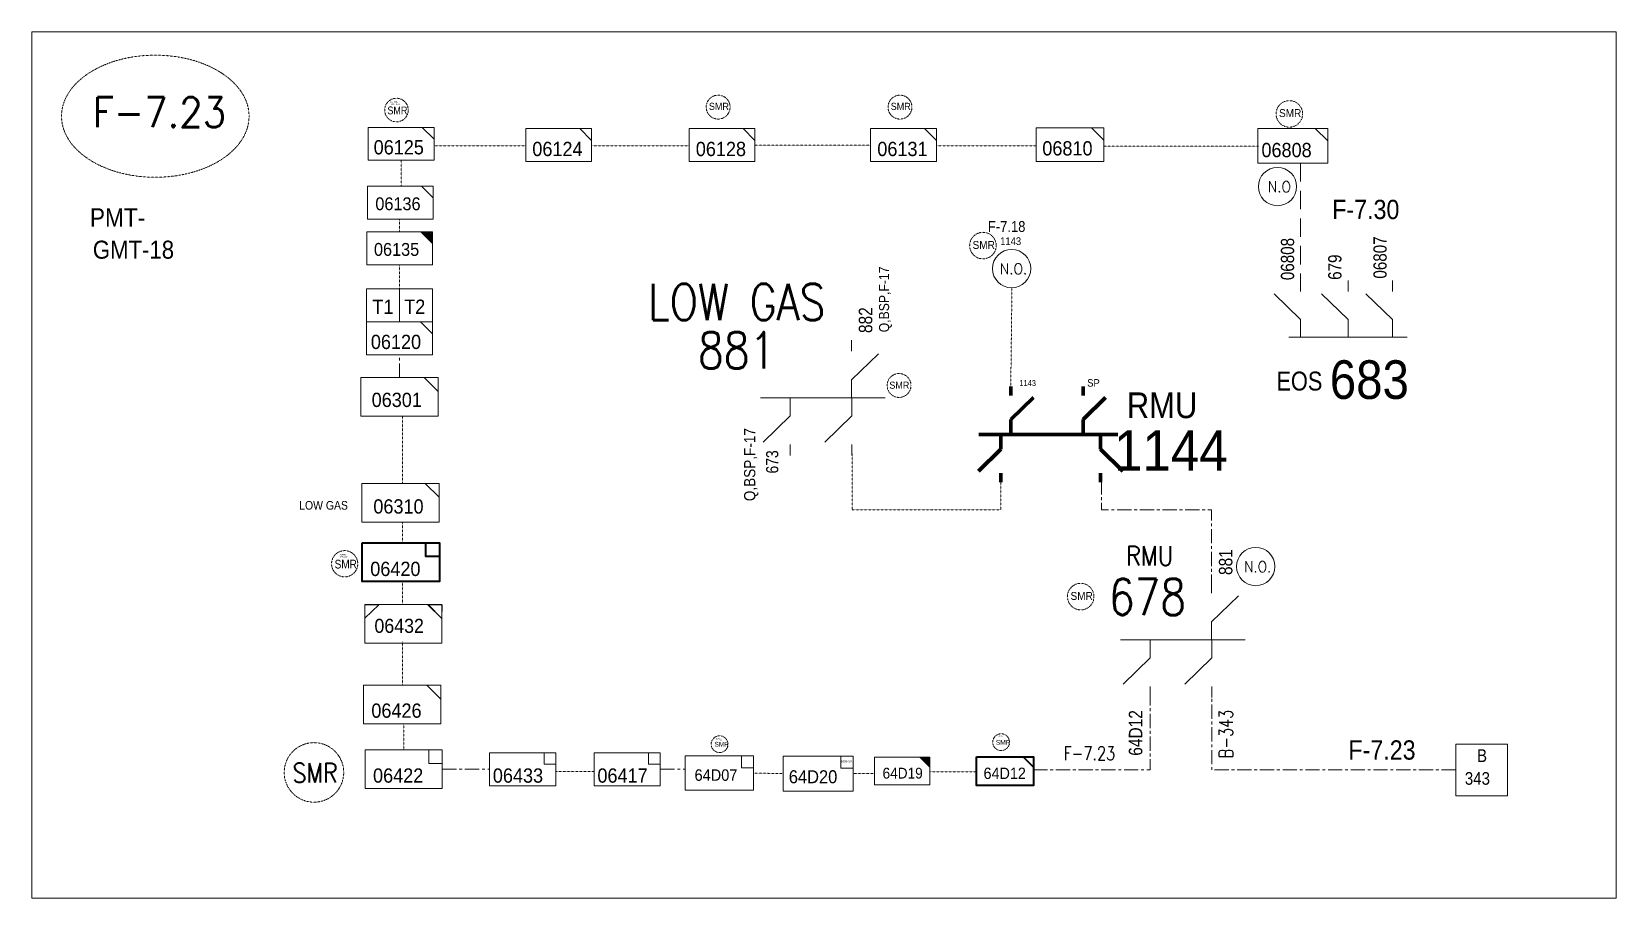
# Model space of a CAD drawing. Header units: metres. Extents: x 65984 to 144644, y -19036 to 23726.
# Drawn here: x 99572 to 100600, y -1182 to -620 of the extents above; entities that cross this region are included whole.
import ezdxf
from ezdxf.enums import TextEntityAlignment as Align

# ---------------------------------------------------------------- set-up
doc = ezdxf.new("R2010")
doc.units = ezdxf.units.M
doc.header["$MEASUREMENT"] = 0
for name, pattern in [('( Center )', [2, 1.25, -0.25, 0.25, -0.25]), ('DGN Style 3', [0.013877, 0, -0.013877]), ('HIDDEN2', [2381.25, 1587.5, -793.75])]:
    doc.linetypes.add(name, pattern=pattern)
doc.layers.get('0').update_dxf_attribs({"color": 95, "lineweight": 40})
for name, color, linetype, lineweight in [('d_eos', 111, 'Continuous', 40), ('d_eos no', 121, 'Continuous', 40), ('d_switch', 95, 'Continuous', 40), ('d_tf no', 6, 'Continuous', 40), ('d_ug cable', 95, 'Continuous', 40), ('d_ug main line', 95, 'Continuous', 40), ('d_unit sub', 7, 'Continuous', 40), ('fedr no', 95, 'Continuous', 40), ('GRID STATION  04', 7, 'Continuous', 40), ('Level 37', 7, 'Continuous', 0), ('O H MAIN FEEDER', 4, 'Continuous', 100), ('SW N O', 114, 'Continuous', 30)]:
    doc.layers.add(name, color=color, linetype=linetype, lineweight=lineweight)
doc.styles.add('NASKHF', font='naskhf.shx', dxfattribs={"height": 8})
doc.styles.add('Style-Arial', font='arial.ttf')
doc.styles.add('Style-ENGINEERING', font='ENGINEERING.shx')
doc.styles.add('Style-msdefault', font='msdefault.shx')
doc.styles.add('Style-simplex', font='simplex.shx')
doc.styles.add('Style-STANDARD', font='STANDARD.shx')

# ---------------------------------------------------------------- blocks, each defined once
blk = doc.blocks.new('TF3')
at = {"color": 0, "linetype": 'ByBlock', "lineweight": -2}
for p, q in [((11.3, 9), (18.3, 9)), ((18.3, 9), (18.3, 2))]:
    blk.add_line(p, q, dxfattribs=at)
at = {"color": 0, "linetype": 'ByBlock', "lineweight": -2, "flags": 128}
blk.add_lwpolyline([(18.3, 2), (11.3, 2), (11.3, 9)], dxfattribs=at)
at = {"color": 0, "linetype": 'ByBlock', "lineweight": -2}
blk.add_3dface([(-21.7, 9), (18.3, 9), (18.3, -11), (-21.7, -11)], dxfattribs=at)
blk = doc.blocks.new('TF_8')
at = {"color": 0, "linetype": 'ByBlock', "lineweight": -2}
blk.add_line((6.3, 4.95), (9.9, 1.35), dxfattribs=at)
blk.add_3dface([(-10.1, 4.95), (9.9, 4.95), (9.9, -5.05), (-10.1, -5.05)], dxfattribs=at)
blk = doc.blocks.new('exist.us-1000kva')
at = {"color": 0, "linetype": 'ByBlock', "lineweight": -2, "flags": 128}
blk.add_lwpolyline([(39.99, 12.92), (32.8, 20), (40, 20)], close=True, dxfattribs=at)
at = {"color": 0, "linetype": 'ByBlock', "lineweight": -2, "extrusion": (0, 0, -1)}
blk.add_solid([(-39.99, 12.92), (-32.8, 20), (-40, 20)], dxfattribs=at)
at = {"color": 0, "linetype": 'ByBlock', "lineweight": -2, "xscale": 2, "yscale": 2}
blk.add_blockref('TF_8', (20.2, 10.1), dxfattribs=at)
blk = doc.blocks.new('*U1274')
at = {"layer": 'd_eos', "color": 7, "linetype": 'Continuous', "lineweight": 13, "ltscale": 1.566059}
for p, q in [((-13.36, 7.32), (17.24, 7.32)), ((-10.36, 7.32), (-10.36, 2.77)), ((1.94, 7.32), (1.94, 2.77)), ((13.44, 7.32), (13.44, 2.77)), ((-10.36, 2.77), (-17.22, -3.89)), ((1.94, 2.77), (-4.92, -3.89)), ((13.44, 2.77), (6.58, -3.89)), ((-10.36, -4.53), (-10.36, -7.3)), ((1.94, -4.53), (1.94, -7.3)), ((13.45, -4.53), (13.45, -7.3))]:
    blk.add_line(p, q, dxfattribs=at)
blk = doc.blocks.new('*U1430')
at = {"layer": 'SW N O', "color": 3, "lineweight": 13}
blk.add_circle((0, 0), 16.8, dxfattribs=at)
at = {"layer": 'SW N O', "color": 3, "lineweight": 13, "style": 'Style-STANDARD'}
blk.add_text('N.O', height=9.6, dxfattribs=at).set_placement((1.7, -0.2), align=Align.MIDDLE_CENTER)
blk = doc.blocks.new('*U893')
at = {"layer": 'SW N O', "color": 3, "lineweight": 13}
blk.add_circle((0, 0), 16.8, dxfattribs=at)
at = {"layer": 'SW N O', "color": 3, "lineweight": 13, "style": 'Style-STANDARD'}
blk.add_text('N.O.', height=9.6, dxfattribs=at).set_placement((1.7, -0.2), align=Align.MIDDLE_CENTER)
blk = doc.blocks.new('*U4120')
at = {"layer": 'd_unit sub', "color": 11, "linetype": 'Continuous', "lineweight": 13, "flags": 128}
for points in [[(-9.48, 1.38), (-6.07, 4.73), (-9.48, 4.73)], [(9.49, 1.32), (6.02, 4.73), (9.5, 4.73)]]:
    blk.add_lwpolyline(points, close=True, dxfattribs=at)
at = {"layer": 'd_unit sub', "color": 11, "linetype": 'Continuous', "lineweight": 13, "xscale": 0.9486633457507603, "yscale": 0.9486633457507603, "zscale": 0.3047445637989417, "rotation": 359.9999999999999}
blk.add_blockref('TF_8', (0.1, 0.04), dxfattribs=at)

msp = doc.modelspace()

# ---------------------------------------------------------------- linework, layer by layer
at = {"layer": 'd_eos', "color": 2, "linetype": 'Continuous', "lineweight": 13, "ltscale": 1.598019}
for p, q in [((100103.8, -827.7), (100103.8, -820.6)), ((100103.8, -846.3), (100121.4, -829.3)), ((100103.8, -857.9), (100103.8, -846.3)), ((100044.8, -857.9), (100125.7, -857.9)), ((100064.1, -857.9), (100064.1, -869.6)), ((100104.1, -857.9), (100104.1, -869.6)), ((100064.1, -869.6), (100046.6, -886.6)), ((100104.1, -869.6), (100086.6, -886.6)), ((100064.1, -888.2), (100064.1, -895.3)), ((100104.1, -888.2), (100104.1, -895.3)), ((100337.3, -984.6), (100337.3, -977.5)), ((100337.3, -1003.2), (100354.8, -986.2)), ((100337.3, -1014.9), (100337.3, -1003.2)), ((100278.2, -1014.9), (100359.1, -1014.9)), ((100297.6, -1014.9), (100297.6, -1026.5)), ((100337.5, -1014.9), (100337.5, -1026.5)), ((100297.6, -1026.5), (100280, -1043.5)), ((100337.5, -1026.5), (100320, -1043.5)), ((100297.6, -1045.1), (100297.6, -1052.2)), ((100337.5, -1045.1), (100337.5, -1052.2))]:
    msp.add_line(p, q, dxfattribs=at)
at = {"layer": 'd_eos', "color": 7, "linetype": 'Continuous', "lineweight": 211, "ltscale": 1.474257}
for p, q in [((100207.2, -856.5), (100207.2, -850.6)), ((100254, -856.5), (100254, -850.6)), ((100207.2, -872), (100221.8, -857.8)), ((100254, -872), (100268.6, -857.8)), ((100207.2, -881.6), (100207.2, -872)), ((100254, -881.6), (100254, -872)), ((100186.4, -881.6), (100276.5, -881.6)), ((100200.7, -881.6), (100200.7, -891.3)), ((100265.3, -881.6), (100265.3, -891.3)), ((100200.7, -891.3), (100186.2, -905.4)), ((100265.3, -891.3), (100279.9, -905.4)), ((100200.7, -906.8), (100200.7, -912.7)), ((100265.3, -906.8), (100265.3, -912.7))]:
    msp.add_line(p, q, dxfattribs=at)
at = {"layer": 'd_ug cable', "color": 36, "linetype": 'DGN Style 3', "lineweight": 13}
for p, q in [((100041.3, -694), (100116.2, -694)), ((99811.8, -720.6), (99811.8, -703.9)), ((99810.7, -750.2), (99810.7, -742)), ((99810.7, -787.2), (99810.7, -771.6)), ((99912.2, -1100.3), (99936.9, -1100.3)), ((100040.3, -1101.2), (100059.5, -1101.6)), ((100104.9, -1101.6), (100118.7, -1101.6))]:
    msp.add_line(p, q, dxfattribs=at)
at = {"layer": 'd_ug cable', "color": 36, "linetype": 'DGN Style 3', "lineweight": 13, "flags": 128}
for points in [[(99833.2, -694.5), (99892.5, -694.5)], [(99935.7, -694.5), (99998.6, -694.5)], [(100159, -694.5), (100224, -694.5)], [(100267.4, -694.8), (100367.7, -694.8)], [(100207.1, -854.4), (100207.9, -787.1)], [(99812.6, -913.4), (99812.6, -869.8)], [(100104.2, -930.6), (100104.3, -894.3)], [(100200.7, -930.6), (100200.7, -908)], [(100200.7, -930.6), (100104.2, -930.6)], [(99812.6, -951.9), (99812.6, -938.3)], [(99812.6, -992.1), (99812.6, -977.1)], [(99812.6, -1044.2), (99812.6, -1015.6)], [(99813.6, -1086.2), (99813.6, -1069.4)], [(100154.5, -1100.5), (100184.9, -1100.5)]]:
    msp.add_lwpolyline(points, dxfattribs=at)
at = {"layer": 'd_ug cable', "color": 36, "linetype": 'HIDDEN2', "lineweight": 13, "ltscale": 0.00751}
msp.add_lwpolyline([(100395.1, -705.8), (100395.1, -781.9)], dxfattribs=at)
at = {"layer": 'd_ug cable', "color": 2, "linetype": 'DGN Style 3', "lineweight": 13}
for centre, radius in [((99808.8, -671.3), 7.65), ((100017.4, -669.4), 7.75), ((100135.3, -669.4), 7.75), ((100387.8, -673.8), 8.61), ((100189.1, -759.2), 8.61), ((100134.7, -849.9), 7.75), ((99775.2, -965.5), 8.5), ((100252.5, -986.8), 8.61), ((100018.3, -1082.5), 5.44), ((100018.3, -1082.5), 5.44), ((100200.9, -1081.2), 5.44), ((100200.9, -1081.2), 5.44), ((99755.3, -1100.8), 19.3)]:
    msp.add_circle(centre, radius, dxfattribs=at)
at = {"layer": 'd_ug main line', "color": 36, "linetype": '( Center )', "lineweight": 13, "ltscale": 7.359977}
for p, q in [((99810.7, -844.8), (99810.7, -830)), ((99838.5, -1098.7), (99869.2, -1098.7)), ((99979.9, -1098.7), (99995.9, -1098.7))]:
    msp.add_line(p, q, dxfattribs=at)
at = {"layer": 'd_ug main line', "color": 36, "linetype": '( Center )', "lineweight": 13, "ltscale": 7.359977, "flags": 128}
for points in [[(100266, -911.3), (100266, -930.6), (100337.3, -930.6), (100337.3, -977.5)], [(100221.7, -1099.2), (100297.6, -1099.2), (100297.6, -1052.2)], [(100495.7, -1099.2), (100337.5, -1099.2), (100337.5, -1052.2)]]:
    msp.add_lwpolyline(points, dxfattribs=at)
at = {"layer": 'd_unit sub', "color": 36, "linetype": 'Continuous', "lineweight": 13, "flags": 128}
for points in [[(99789.4, -787.2), (99810.7, -787.2), (99810.7, -808.6), (99789.4, -808.6)], [(99810.7, -787.2), (99832.1, -787.2), (99832.1, -808.6), (99810.7, -808.6)]]:
    msp.add_lwpolyline(points, close=True, dxfattribs=at)
at = {"layer": 'fedr no', "color": 82, "linetype": 'DGN Style 3', "lineweight": 13, "true_color": 0x1dc70e}
msp.add_ellipse((99652.4, -675.3), major_axis=(60.8, 0), ratio=0.651175, dxfattribs=at)
at = {"layer": 'GRID STATION  04', "color": 34, "linetype": 'Continuous', "lineweight": 13, "ltscale": 1.226808, "flags": 128}
msp.add_lwpolyline([(100529.2, -1116), (100529.2, -1082.5), (100495.7, -1082.5), (100495.7, -1116)], close=True, dxfattribs=at)
at = {"layer": 'O H MAIN FEEDER', "color": 140, "linetype": 'Continuous', "lineweight": 13, "flags": 128}
msp.add_lwpolyline([(99572.3, -620.5), (100599.8, -620.5), (100599.8, -1182.4), (99572.3, -1182.4)], close=True, dxfattribs=at)

# ---------------------------------------------------------------- block references
at = {"layer": 'd_eos', "color": 7, "linetype": 'Continuous', "lineweight": 13, "ltscale": 1.566059, "extrusion": (0, 0, -1), "xscale": 2.503393450013494, "yscale": 2.503393450013494, "zscale": 2.503393450013494, "rotation": 180}
msp.add_blockref('*U1274', (-100421, -800.2), dxfattribs=at)
at = {"layer": 'd_tf no', "color": 2, "linetype": 'Continuous', "lineweight": 40, "rotation": 359.9999999999999}
for name, p, xscale, yscale, zscale in [('TF3', (99813.7, -963.3), 1.251696725006747, 1.251696725006747, 0.3256342574609837), ('TF_8', (100203.6, -1099.9), 1.851248340095511, 1.851248340095511, 1.068353863060972)]:
    msp.add_blockref(name, p, dxfattribs=dict(at, xscale=xscale, yscale=yscale, zscale=zscale))
at = {"layer": 'd_unit sub', "color": 2, "linetype": 'Continuous', "lineweight": 13, "rotation": 359.9999999999999}
for name, p, xscale, yscale, zscale in [('TF_8', (99812, -693.1), 2.136707726121944, 2.136707726121944, 1.068353863060972), ('TF_8', (100020.1, -693.9), 2.136707726121944, 2.136707726121944, 1.068353863060972), ('TF_8', (100137.8, -693.9), 2.136707726121944, 2.136707726121944, 1.068353863060972), ('TF_8', (100390.3, -694.4), 2.262192365840986, 2.262192365840986, 1.068353863060972), ('TF3', (99815.6, -1097.5), 1.251696725006747, 1.251696725006747, 0.3256342574609837), ('TF3', (100020, -1100.1), 1.109319317525012, 1.109319317525012, 0.3256342574609837)]:
    msp.add_blockref(name, p, dxfattribs=dict(at, xscale=xscale, yscale=yscale, zscale=zscale))
at = {"layer": 'd_unit sub', "color": 36, "linetype": 'Continuous', "lineweight": 13, "rotation": 359.9999999999999}
for name, p, xscale, yscale, zscale in [('TF_8', (99914.2, -693.9), 2.136707726121944, 2.136707726121944, 1.068353863060972), ('TF_8', (100245.8, -693.7), 2.188507327052526, 2.188507327052526, 1.068353863060972), ('TF_8', (99811.5, -731.2), 2.136707726121944, 2.136707726121944, 1.068353863060972), ('exist.us-1000kva', (99789.5, -771.6), 1.069072661018495, 1.069072661018495, 0.9615184767548748), ('TF_8', (99811, -819.2), 2.136707726121944, 2.136707726121944, 1.068353863060972), ('TF_8', (99811, -857.2), 2.503393450013494, 2.503393450013494, 1.068353863060972), ('TF_8', (99811.7, -925.8), 2.503393450013494, 2.503393450013494, 1.068353863060972), ('TF_8', (99812.8, -1056.7), 2.503393450013494, 2.503393450013494, 1.068353863060972), ('TF3', (99892.5, -1097.7), 1.073869570522936, 1.073869570522936, 0.3256342574609837), ('TF3', (99960.2, -1097.7), 1.073869570522936, 1.073869570522936, 0.3256342574609837), ('TF3', (100084.1, -1100.4), 1.13354298320905, 1.13354298320905, 0.3256342574609837), ('exist.us-1000kva', (100118.7, -1108.8), 0.8968825672888248, 0.8968825672888248, 1.068353863060972)]:
    msp.add_blockref(name, p, dxfattribs=dict(at, xscale=xscale, yscale=yscale, zscale=zscale))
at = {"layer": 'd_unit sub', "color": 11, "linetype": 'Continuous', "lineweight": 13, "xscale": 2.633911036548154, "yscale": 2.633911036548154, "zscale": 2.633911036548154}
msp.add_blockref('*U4120', (99813.3, -1004.5), dxfattribs=at)
at = {"layer": 'SW N O', "color": 3, "lineweight": 13, "xscale": 0.7386749623305746, "yscale": 0.7386749623305746, "zscale": 0.7386749623305746}
for name, p in [('*U1430', (100380.1, -720.9)), ('*U893', (100207.7, -774.1)), ('*U893', (100366, -967.3))]:
    msp.add_blockref(name, p, dxfattribs=at)

# ---------------------------------------------------------------- texts
at = {"color": 7, "linetype": 'Continuous', "lineweight": 13, "style": 'Style-STANDARD', "width": 0.857143}
msp.add_text('B-343', height=8.76, rotation=90, dxfattribs=at).set_placement((100346.7, -1075.9), align=Align.MIDDLE_CENTER)
msp.add_text('F-7.23', height=8.76, dxfattribs=at).set_placement((100258.1, -1088.4), align=Align.MIDDLE_CENTER)
at = {"layer": 'd_eos no', "color": 7, "linetype": 'Continuous', "lineweight": 13, "style": 'Style-Arial', "width": 0.88}
for s, height, p in [('PMT-', 11.95, (99610, -735)), ('GMT-18', 11.69, (99611.9, -756))]:
    msp.add_text(s, height=height, dxfattribs=at).set_placement(p, align=Align.TOP_LEFT)
msp.add_text('683', height=25.03, dxfattribs=at).set_placement((100414, -858.6))
at = {"layer": 'd_eos no', "color": 7, "linetype": 'Continuous', "lineweight": 140, "ltscale": 0.451884, "style": 'Style-Arial', "width": 0.9}
msp.add_text('1143', height=3.86, dxfattribs=at).set_placement((100212.7, -846.4), align=Align.TOP_LEFT)
at = {"layer": 'd_eos no', "color": 7, "linetype": 'Continuous', "lineweight": 140, "ltscale": 0.471872, "style": 'Style-Arial', "width": 0.9}
msp.add_text('SP', height=4.86, dxfattribs=at).set_placement((100256.7, -845.8), align=Align.TOP_LEFT)
at = {"layer": 'd_eos no', "color": 7, "linetype": 'Continuous', "lineweight": 140, "ltscale": 1.061132, "style": 'Style-Arial', "width": 0.9}
msp.add_text('1144', height=26.32, dxfattribs=at).set_placement((100274.2, -878.9), align=Align.TOP_LEFT)
at = {"layer": 'd_switch', "color": 1, "linetype": 'Continuous', "lineweight": 30, "ltscale": 1.396473, "style": 'Style-ENGINEERING', "width": 0.857143}
msp.add_text('SMR', height=5.1, rotation=0.0026, dxfattribs=at).set_placement((99802.9, -669), align=Align.TOP_LEFT)
at = {"layer": 'd_switch', "color": 2, "linetype": 'Continuous', "lineweight": 13, "style": 'Style-msdefault', "width": 0.9}
for s, height, p in [('F-7.30', 12.52, (100415.6, -729.5)), ('LOW GAS', 5.63, (99745.7, -924.8)), ('F-7.23', 12.52, (100426.1, -1080))]:
    msp.add_text(s, height=height, dxfattribs=at).set_placement(p, align=Align.TOP_LEFT)
at = {"layer": 'd_switch', "color": 55, "linetype": 'Continuous', "lineweight": 13, "style": 'Style-msdefault', "width": 0.9}
msp.add_text('F-7.18', height=7, dxfattribs=at).set_placement((100192.3, -743.3), align=Align.TOP_LEFT)
at = {"layer": 'd_switch', "color": 36, "linetype": 'Continuous', "lineweight": 13, "style": 'Style-ENGINEERING', "width": 0.857143}
msp.add_text('06808', height=8.59, rotation=90, dxfattribs=at).set_placement((100382.3, -781.6), align=Align.TOP_LEFT)
at = {"layer": 'd_switch', "color": 121, "linetype": 'Continuous', "lineweight": 13, "style": 'Style-ENGINEERING', "width": 0.857143}
for s, p in [('06807', (100442.3, -780.6)), ('679', (100413, -781.4))]:
    msp.add_text(s, height=8.59, rotation=90, dxfattribs=at).set_placement(p, align=Align.TOP_LEFT)
at = {"layer": 'd_switch', "color": 7, "linetype": 'Continuous', "lineweight": 13, "style": 'Style-msdefault', "width": 0.9}
for height, p in [(6.57, (100121.7, -815.4)), (7.3, (100034.2, -924.9))]:
    msp.add_text('Q,BSP,F-17', height=height, rotation=90, dxfattribs=at).set_placement(p, align=Align.TOP_LEFT)
at = {"layer": 'd_switch', "color": 1, "linetype": 'Continuous', "lineweight": 30, "ltscale": 1.551637, "style": 'Style-ENGINEERING', "width": 0.857143}
msp.add_text('SMR', height=5.67, rotation=0.0026, dxfattribs=at).set_placement((99768.7, -962.9), align=Align.TOP_LEFT)
at = {"layer": 'd_switch', "color": 1, "linetype": 'Continuous', "lineweight": 30, "style": 'Style-ENGINEERING', "width": 0.857143}
for p in [(100015, -1081), (100015, -1081), (100197.5, -1079.8), (100197.5, -1079.8)]:
    msp.add_text('SMR', height=3.1, rotation=0.0026, dxfattribs=at).set_placement(p, align=Align.TOP_LEFT)
at = {"layer": 'd_tf no', "color": 1, "linetype": 'Continuous', "lineweight": 40, "style": 'Style-msdefault', "width": 0.945946}
for height, p in [(4.62, (100011.4, -666.6)), (4.62, (100129.3, -666.6)), (5.14, (100381.1, -670.7)), (5.14, (100182.4, -756.2)), (4.62, (100128.4, -847.4)), (5.14, (100245.9, -983.8))]:
    msp.add_text('SMR', height=height, dxfattribs=at).set_placement(p, align=Align.TOP_LEFT)
at = {"layer": 'd_tf no', "color": 121, "linetype": 'Continuous', "lineweight": 13, "style": 'Style-msdefault', "width": 0.945946}
for s, height, p in [('06125', 9.26, (99794, -690.8)), ('64D07', 7.45, (100002.1, -1098.8))]:
    msp.add_text(s, height=height, dxfattribs=at).set_placement(p, align=Align.TOP_LEFT)
at = {"layer": 'd_tf no', "color": 36, "linetype": 'Continuous', "lineweight": 13, "style": 'Style-msdefault', "width": 0.945946}
for s, height, p in [('06124', 9.26, (99896.9, -691.9)), ('06810', 9.26, (100227.6, -691.5)), ('06136', 8.34, (99795.1, -727.9)), ('06135', 8.34, (99794.2, -757.5)), ('T1', 9.26, (99793.2, -794.3)), ('T2', 9.26, (99813.8, -794.2)), ('06120', 9.26, (99792.2, -817)), ('06301', 9.26, (99792.7, -854.6)), ('06310', 9.26, (99793.8, -923.7)), ('06426', 9.26, (99792.5, -1056.1)), ('06433', 9.26, (99871.3, -1098.2)), ('06417', 9.26, (99939.1, -1098.2)), ('64D19', 6.99, (100124, -1097.8))]:
    msp.add_text(s, height=height, dxfattribs=at).set_placement(p, align=Align.TOP_LEFT)
at = {"layer": 'd_tf no', "color": 2, "linetype": 'Continuous', "lineweight": 13, "style": 'Style-msdefault', "width": 0.945946}
for s, p in [('06128', (100002.9, -691.9)), ('06131', (100120.6, -691.9)), ('06808', (100369.7, -692.6)), ('06422', (99793.6, -1098.2))]:
    msp.add_text(s, height=9.26, dxfattribs=at).set_placement(p, align=Align.TOP_LEFT)
at = {"layer": 'd_tf no', "color": 121, "linetype": 'Continuous', "lineweight": 40, "style": 'Style-msdefault', "width": 0.945946}
for s, height, p in [('06420', 9.26, (99791.8, -964.2)), ('64D12', 7.36, (100189.5, -1097.7))]:
    msp.add_text(s, height=height, dxfattribs=at).set_placement(p, align=Align.TOP_LEFT)
at = {"layer": 'd_tf no', "color": 11, "linetype": 'DGN Style 3', "lineweight": 13, "style": 'Style-msdefault', "width": 0.945946}
msp.add_text('06432', height=9.12, dxfattribs=at).set_placement((99794.5, -1001.2), align=Align.TOP_LEFT)
at = {"layer": 'd_tf no', "color": 36, "linetype": 'Continuous', "lineweight": 40, "style": 'Style-msdefault', "width": 0.945946}
msp.add_text('64D20', height=8.44, dxfattribs=at).set_placement((100063.2, -1099.4), align=Align.TOP_LEFT)
at = {"layer": 'd_tf no', "color": 7, "linetype": 'Continuous', "lineweight": 40, "style": 'Style-msdefault', "width": 0.945946}
msp.add_text('1000KVA', height=1.26, dxfattribs=at).set_placement((100097.1, -1093), align=Align.TOP_LEFT)
at = {"layer": 'd_tf no', "color": 121, "linetype": 'Continuous', "lineweight": 13, "insert": (99804.6, -665.4), "char_height": 1.01, "attachment_point": 1, "style": 'NASKHF'}
msp.add_mtext('\\Fmsdefault;\\H1x;\\W0.945946;ACTIVE\\P15/3/2024', dxfattribs=at)
at = {"layer": 'd_tf no', "color": 121, "linetype": 'Continuous', "lineweight": 40, "attachment_point": 1, "style": 'NASKHF'}
for s, insert, char_height in [('\\Fmsdefault;\\H1x;\\W0.945946;ACTIVE\\P14/01/2024', (99772, -959.2), 0.775), ('\\Fmsdefault;\\H1x;\\W0.945946;ACTIVE\\P23/01/2024', (100015.9, -1078.5), 0.574), ('\\Fmsdefault;\\H1x;\\W0.945946;ACTIVE\\P14/01/2024', (100199.2, -1076.7), 0.399)]:
    msp.add_mtext(s, dxfattribs=dict(at, insert=insert, char_height=char_height))
at = {"layer": 'd_tf no', "color": 1, "linetype": 'Continuous', "lineweight": 40, "ltscale": 0.9, "insert": (99756, -1101.1), "char_height": 12.625, "attachment_point": 5, "line_spacing_factor": 1.2, "style": 'Style-STANDARD'}
msp.add_mtext('\\H1x;\\W0.909091;SMR\\P', dxfattribs=at)
at = {"layer": 'fedr no', "color": 6, "linetype": 'Continuous', "lineweight": 13, "insert": (99655.1, -672.7), "char_height": 19.4, "attachment_point": 5, "style": 'Style-STANDARD'}
msp.add_mtext('F-7.23', dxfattribs=at)
at = {"layer": 'GRID STATION  04', "color": 34, "linetype": 'Continuous', "lineweight": 13, "style": 'Style-msdefault', "width": 0.888889}
for s, p in [('B', (100509.5, -1085.8)), ('343', (100501.6, -1100.6))]:
    msp.add_text(s, height=8.21, dxfattribs=at).set_placement(p, align=Align.TOP_LEFT)
at = {"layer": 'Level 37', "color": 2, "linetype": 'Continuous', "lineweight": 80, "ltscale": 0.530513, "style": 'Style-msdefault', "width": 0.9}
msp.add_text('1143', height=5.07, dxfattribs=at).set_placement((100200.3, -753.8), align=Align.TOP_LEFT)
at = {"layer": 'Level 37', "color": 7, "linetype": 'Continuous', "lineweight": 13, "style": 'Style-msdefault', "width": 0.857143}
for s, p in [('882', (100108.6, -815.9)), ('881', (100342.1, -972.8)), ('64D12', (100283.7, -1090))]:
    msp.add_text(s, height=8.76, rotation=90, dxfattribs=at).set_placement(p, align=Align.TOP_LEFT)
at = {"layer": 'Level 37', "color": 7, "linetype": 'Continuous', "lineweight": 13, "style": 'Style-msdefault', "width": 0.86}
msp.add_text('EOS', height=12.27, rotation=0.0004, dxfattribs=at).set_placement((100409.2, -840.9), align=Align.TOP_RIGHT)
at = {"layer": 'Level 37', "color": 7, "linetype": 'Continuous', "lineweight": 80, "ltscale": 1.079202, "style": 'Style-msdefault', "width": 0.9}
msp.add_text('RMU', height=16.68, dxfattribs=at).set_placement((100282.4, -854.4), align=Align.TOP_LEFT)
at = {"layer": 'Level 37', "color": 2, "linetype": 'Continuous', "lineweight": 13}
for s, height, style, width, p in [('RMU', 12.5, 'Style-simplex', 0.854701, (100297.2, -960.3)), ('678', 23.5, 'Style-STANDARD', 0.909091, (100295.8, -987))]:
    msp.add_text(s, height=height, dxfattribs=dict(at, style=style, width=width)).set_placement(p, align=Align.MIDDLE_CENTER)
at = {"layer": 'Level 37', "color": 2, "linetype": 'Continuous', "lineweight": 13, "insert": (100029.4, -811.4), "char_height": 23.504, "attachment_point": 5, "line_spacing_factor": 0.8, "style": 'Style-STANDARD'}
msp.add_mtext('\\H1x;\\W0.909091;LOW GAS\\P881', dxfattribs=at)
at = {"layer": 'Level 37', "color": 7, "linetype": 'Continuous', "lineweight": 13, "ltscale": 0.9, "insert": (100048.5, -907), "char_height": 7.886, "attachment_point": 1, "rotation": 90, "style": 'NASKHF'}
msp.add_mtext('\\Fmsdefault;\\H1x;\\W0.857143;673\\P', dxfattribs=at)

doc.saveas('drawing.dxf')
